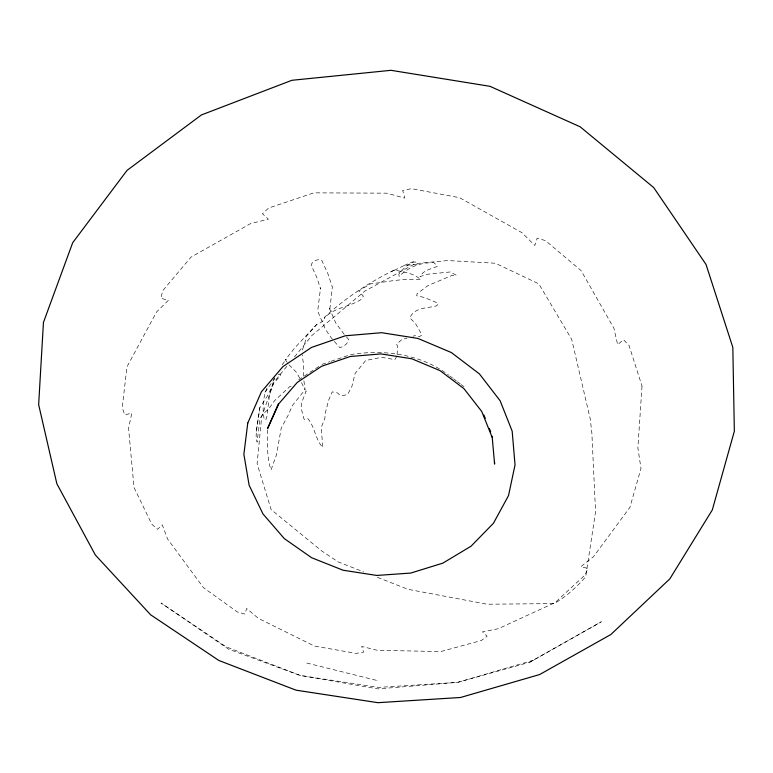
<?xml version="1.0" encoding="UTF-8"?>
<svg xmlns="http://www.w3.org/2000/svg" width="773" height="773" viewBox="0 0 773 773"><rect width="100%" height="100%" fill="white"/><g stroke="black" fill="none" stroke-linecap="round" stroke-linejoin="round"><path stroke-width="0.58" stroke-dasharray="3.87 2.9" d="M397.119 354.643L397.525 345.879L396.549 344.265L402.462 339.028L406.985 338.545M267.613 429.894C267.516 443.248 266.666 457.114 271.033 469.936L276.463 454.882L281.256 428.049L288.184 415.236L292.436 405.419L302.794 392.51L306.214 390.954L301.402 403.303L301.161 408.279L303.895 418.744L304.852 419.729L307.915 418.715C314.882 426.773 315.181 439.364 322.756 447.461L321.239 427.421L324.747 418.647L325.684 411.468L328.757 399.921L332.226 391.863L337.646 393.003L339.936 395.254L342.101 395.824L347.676 394.385L351.908 386.384L355.116 373.494L365.697 360.498L381.553 357.31L394.819 359.609L396.491 356.923M303.605 376.219L303.354 363.31L302.204 354.913M278.193 374.76L279.99 373.871L280.299 375.833L273.748 383.186L266.975 396.636L259.912 407.352L256.307 431.315L256.124 437.692L257.09 442.127L260.018 418.348L263.168 413.748L268.608 409.13L274.376 400.878L289.962 386.49L293.209 386.597M267.072 387.959C262.888 397.438 262.24 408.869 264.163 419.053L265.757 420.077L267.033 415.961L269.371 395.795L274.376 377.649M256.307 431.315L259.912 407.352M302.33 350.15L305.026 342.41L306.156 336.526L316.717 324.418C319.906 323.472 323.288 321.433 324.554 318.225L324.341 317.432C345.058 298.204 369.03 282.474 394.336 269.99C403.554 272.106 413.603 272.995 420.879 279.778C403.835 277.951 387.089 281.913 370.296 283.913L358.807 290.909L363.358 296.194L361.387 299.286C349.367 307.296 334.013 307.219 324.254 318.273L324.351 317.423M264.984 392.22L274.859 378.412M287.247 362.392L285.459 359.88L286.976 357.754L294.89 347.753L316.717 324.418M282.164 364.779L286.261 359.068L285.459 359.88M286.841 366.315L273.893 382.229L261.67 416.811L257.1 463.742L271.11 509.591L321.674 550.907L338.072 561.855L363.59 571.885M294.465 356.952L311.992 335.414L364.875 291.054L415.227 263.641L447.702 260.559L495.396 263.235L538.8 283.826L571.682 339.337L590.282 419.092L591.857 432.996L595.558 511.765L585.712 576.687C576.755 587.19 566.155 596.611 554.231 603.597L487.145 604.225L407.97 589.316L375.794 576.677M394.336 269.99L391.36 271.835L404.182 265.477L417.575 264.269L415.526 261.95C409.555 262.057 402.501 269.352 398.791 274.202L399.158 276.463C408.221 266.985 421.014 262.269 434.059 262.723L437.412 266.308C431.315 269.004 423.266 270.115 420.039 276.608L427.624 274.212L450.244 271.961L456.457 275.304L452.05 275.42L428.01 285.556L417.082 293.711L416.695 295.779L424.077 297.412L438.04 303.151L436.822 305.75C427.237 308.456 414.676 307.007 409.854 317.829L415.536 323.616L422.029 335.028L419.227 336.767L416.087 335.366L412.966 336.226M298.649 379.872L320.032 365.668M529.689 662.268L601.355 621.753L529.689 662.268L457.664 682.356L377.9 688.888L300.059 675.399L228.508 649.136L161.026 602.998L226.228 646.875L300.059 675.399L378.548 687.41L457.664 682.356L533.331 660.248M404.182 265.477L413.671 261.458M321.974 364.373L329.974 361.638M331.115 361.252L349.396 355M350.536 354.604C384.181 349.067 421.188 354.15 448.775 375.214M306.765 663.031L378.094 680.742L377.05 680.433M449.731 375.939L452.582 378.094M453.538 378.818L456.389 380.973M457.345 381.698L460.206 383.852M461.152 384.567L464.013 386.732M344.256 334.39L335.859 323.162L329.298 308.069L329.733 310.244L332.351 286.996L327.936 273.797L321.684 260.163C318.012 258.52 312.205 261.11 311.161 265.033L316.843 277.536L320.573 288.909L320.544 287.904L317.684 311.094L325.462 329.375L331.54 338.197L339.705 347.56C343.627 347.029 348.082 343.521 348.681 339.531L345 335.25M288.976 364.788L296.426 372.277L299.934 378.615M301.518 382.606L305.093 389.969L303.915 380.722M642.015 386.056L637.88 447.934L640.991 468.477L629.918 507.339L593.538 556.647L580.813 566.677L587.818 568.426L585.103 574.909L555.169 602.544L498.305 628.71L482.449 631.841L487.116 636.218L481.299 640.537L440.871 651.533L377.524 650.344L361.696 646.402L363.619 652.122L356.14 653.398L314.427 646.044L258.472 618.429L246.616 608.477L244.896 614.062L237.388 611.984L203.492 587.702L167.654 539.139L162.272 524.896L157.528 529.283L151.711 524.123L134.019 487.531L128.56 428.281L131.806 413.207L124.743 414.869L122.25 407.593L126.936 366.914L156.561 311.973L168.466 300.262L160.823 298.301L162.745 290.677L190.989 257.148L250.597 223.571L268.357 219.213L262.453 213.744L268.637 208.043L313.809 192.854L386.577 193.173L404.801 198.101L402.665 190.535L411.362 188.67L459.51 197.666L522.026 232.731L534.81 245.476L537.158 238.113L545.545 240.645L581.112 270.637L613.965 328.38L617.627 344.69L623.521 339.647L629.038 345.502L642.015 386.056"/><path stroke-width="1.16" d="M278.357 403.931L267.564 428.571L278.811 403.777L297.209 382.471L321.568 366.286L350.208 356.498L381.05 353.918L411.787 358.769L440.137 370.673L464.003 388.703L481.714 411.458L492.101 437.209M483.917 415.014L485.27 418.367M489.319 428.426L490.671 431.778M492.13 436.291L494.594 464.08L494.507 461.945M43.443 322.438L38.65 404.666L56.854 483.743L95.35 555.004L150.638 614.806L218.865 660.48L295.991 690.163L377.939 702.686L460.553 697.478L539.622 674.549L610.834 634.536L669.833 578.871L712.31 509.919L734.35 431.179L732.823 347.396L706.039 264.472L653.716 187.578L580.136 126.791L490.014 86.325L390.983 70.314L291.875 80.295L201.415 114.945L127.014 170.408L72.681 242.732L43.443 322.438M247.766 423.073L243.872 454.282L249.138 485.251L262.984 513.939L284.29 538.578L311.577 557.7L343.067 570.232L376.818 575.45L410.772 573.054L442.842 563.14L471.018 546.231L493.445 523.263L508.528 495.57L515.04 464.882L512.17 431.141L500.131 400.772L479.405 373.881L451.345 352.536L417.932 338.429L381.659 332.699L345.28 335.791L311.538 347.425L282.918 366.605L261.409 391.795L247.766 423.073"/></g></svg>
